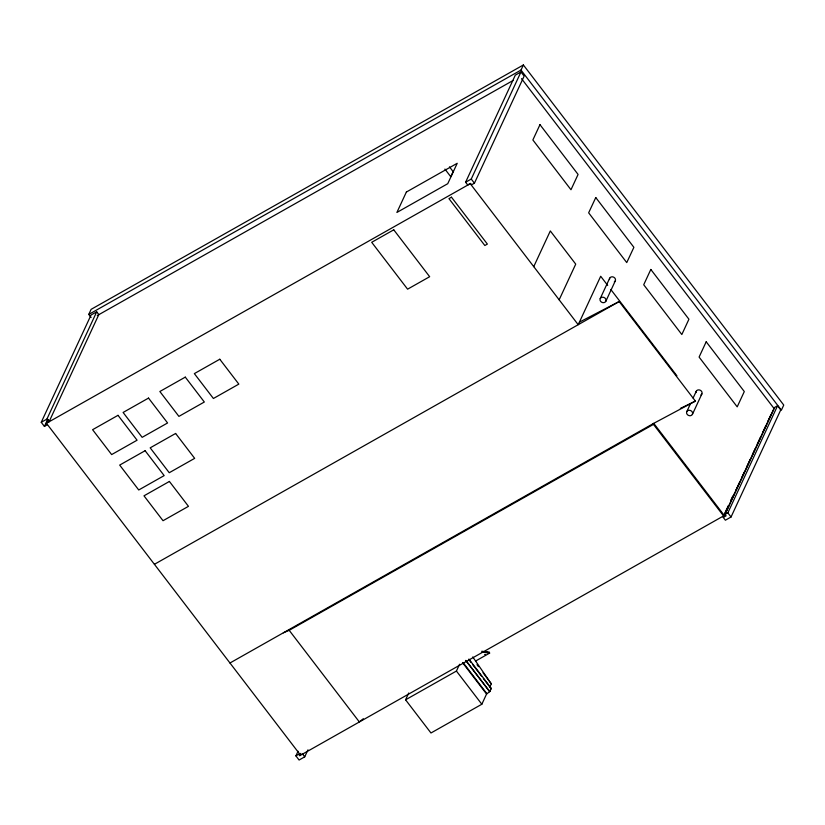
<?xml version="1.0" encoding="UTF-8"?>
<svg xmlns="http://www.w3.org/2000/svg" width="825" height="825" viewBox="0 0 825 825"><rect width="100%" height="100%" fill="white"/><g stroke="black" fill="none" stroke-linecap="round" stroke-linejoin="round"><path stroke-width="1.24" d="M91.101 317.512L88.749 314.438L91.121 309.344L523.37 64.969L783.75 405.065L781.378 410.169L521.008 70.073L523.37 64.969M47.345 424.648L44.426 426.453L41.25 422.297L91.049 315.006L96.7 311.819L98.825 314.583L48.995 421.915L46.881 419.141L96.7 311.819M44.426 426.453L47.757 419.265M46.283 423.266L47.912 419.77M300.486 755.102L46.437 423.277L48.056 419.791M465.599 182.243L515.316 75.147L520.967 71.961L524.143 76.106L474.427 183.191L471.601 184.79L470.549 183.408L467.723 185.006L465.599 182.243L471.25 179.046L520.967 71.961M307.983 749.853L304.734 756.834L299.083 760.031L295.907 755.875L298.073 751.224M295.907 755.875L298.733 754.277L299.795 755.669L300.877 753.338M533.744 266.64L550.316 230.948L575.726 264.124L559.154 299.826M468.971 659.165L491.298 688.328L489.782 691.587L486.564 694.042L481.831 704.241L430.97 732.992L405.57 699.806L408.726 693.01M600.229 298.557L609.696 278.159M605.818 301.311A3.114 2.661 24.9 0 0 602.663 297.186A3.114 2.661 24.9 0 0 600.59 301.311A3.114 2.661 24.9 0 0 605.818 301.311L615.285 280.912M405.57 699.806L456.421 671.055L459.577 664.259M489.844 686.977L491.298 683.842L472.766 656.937M686.802 411.634L690.484 403.693M693.113 398.032L696.269 391.236M692.392 414.377A3.114 2.661 24.9 0 0 689.236 410.252A3.114 2.661 24.9 0 0 687.163 414.377A3.114 2.661 24.9 0 0 692.392 414.377L701.858 393.979M728.403 505.488L723.556 515.914L652.998 423.761M730.558 500.847L732.703 496.217M723.267 517.44L726.093 515.842L725.031 514.46L774.737 407.375L777.562 405.776L780.739 409.922L731.033 517.007L725.381 520.204L723.267 517.44L728.671 505.797M730.826 501.146L734.075 494.165M735.694 490.669L739.468 482.522M741.634 477.861L744.336 472.044M746.501 467.393L750.276 459.236M752.441 454.585L755.143 448.769M757.298 444.108L760.547 437.126M762.702 432.465L765.951 425.483M768.106 420.832L770.808 415.006M299.795 755.669L724.288 515.512L773.994 408.416L521.513 78.643M725.031 514.46L727.856 512.861L777.562 405.776M363.351 718.73L359.277 721.865L288.76 629.753M88.749 314.438L521.008 70.073M97.267 315.552L513.222 80.396M41.25 422.297L46.901 419.11M46.437 423.277L470.24 183.686L578.212 324.71L600.693 276.262L607.695 285.409M154.409 564.3L619.173 301.548L695.393 401.094L653.73 423.349L229.969 663.001M653.472 424.37L289.193 630.31L283.357 632.806M485.358 654.534L484.626 654.472M475.654 661.011L489.617 653.111L489.308 652.297L488.194 652.513M579.387 322.162L619.173 301.548M680.357 408.416L695.393 401.094M481.769 651.255L489.308 652.297M483.904 651.719L487.678 652.235M482.078 652.059L489.617 653.111M610.799 289.472L676.913 375.808M727.856 512.861L731.033 517.007M471.25 179.046L474.427 183.191M653.73 423.349L724.288 515.512M449.481 166.856L453.152 171.641L450.78 176.736L444.923 169.084M468.693 659.392L471.003 662.403M472.539 664.414L481.779 676.479M483.326 678.49L491.019 688.545L489.586 691.639L465.723 660.464M465.919 660.423L489.782 691.587M463.042 662.506L486.905 693.67M462.701 662.867L486.564 694.042M456.421 671.055L481.831 704.241M302.62 754.071L304.734 756.834M476.994 664.61L478.5 666.641M483.017 672.705L491.298 683.842M609.479 279.541A3.114 2.661 24.9 0 1 613.687 277.159A3.114 2.661 24.9 0 1 614.316 281.913M696.042 392.607A3.114 2.661 24.9 0 1 700.26 390.225A3.114 2.661 24.9 0 1 700.889 394.989M406.364 192.05L396.897 212.448L447.748 183.697L457.215 163.298L406.364 192.05M539.973 124.668L532.868 139.961L570.982 189.74L578.077 174.436L539.973 124.668M650.822 269.455L643.717 284.749L681.832 334.527L688.927 319.223L650.822 269.455M706.2 341.777L699.095 357.081L737.199 406.849L744.305 391.555L706.2 341.777M595.774 197.557L588.648 212.819L626.752 262.587L633.889 247.325L595.774 197.557M393.762 229.824L371.704 242.303L407.591 289.173L429.66 276.705L393.762 229.824M451.471 197.196L448.944 198.629L484.842 245.51L487.369 244.076L451.471 197.196M185.285 377.128L159.854 391.504L178.912 416.388L204.332 402.012L185.285 377.128M118.016 415.326L92.596 429.701L111.643 454.585L137.074 440.21L118.016 415.326M148.531 398.083L123.1 412.459L142.148 437.343L167.578 422.967L148.531 398.083M219.78 359.236L194.349 373.612L213.407 398.496L238.827 384.12L219.78 359.236M145.118 450.708L119.687 465.083L138.734 489.978L164.165 475.602L145.118 450.708M175.622 433.465L150.191 447.841L169.238 472.725L194.669 458.349L175.622 433.465M169.403 481.449L143.983 495.825L163.03 520.709L188.461 506.333L169.403 481.449"/></g></svg>
